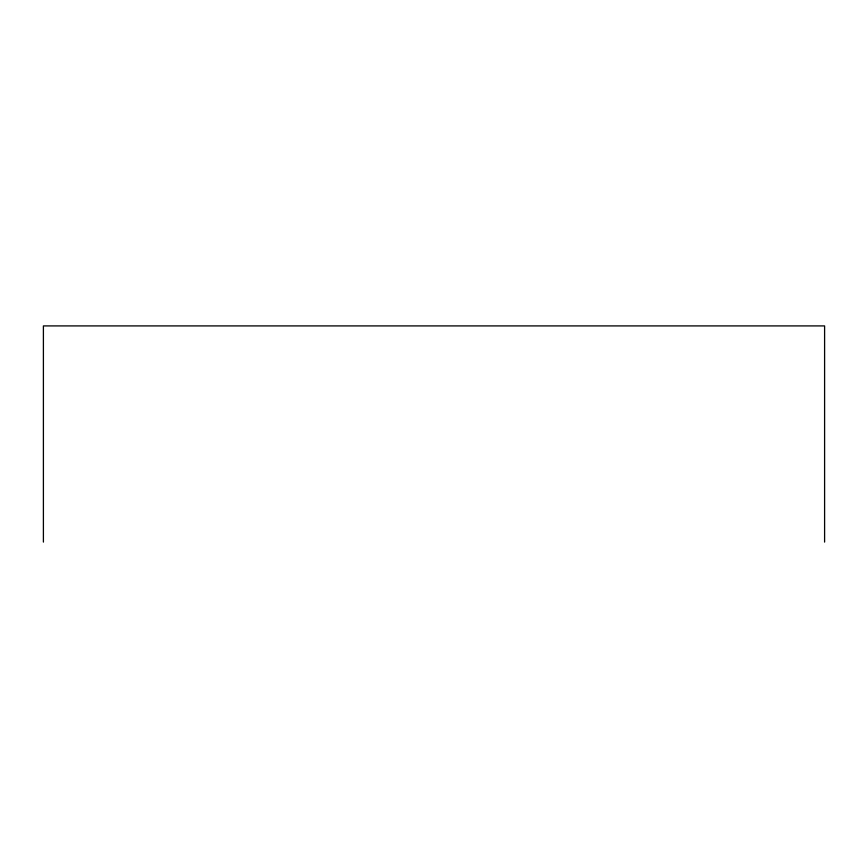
<?xml version="1.0" encoding="UTF-8"?>
<svg xmlns="http://www.w3.org/2000/svg" width="868" height="868" viewBox="0 0 868 868"><rect width="100%" height="100%" fill="white"/><g stroke="black" fill="none" stroke-linecap="round" stroke-linejoin="round"><path stroke-width="1.3" d="M824.6 542.088L824.6 325.912L43.4 325.912L43.4 542.088"/></g></svg>
